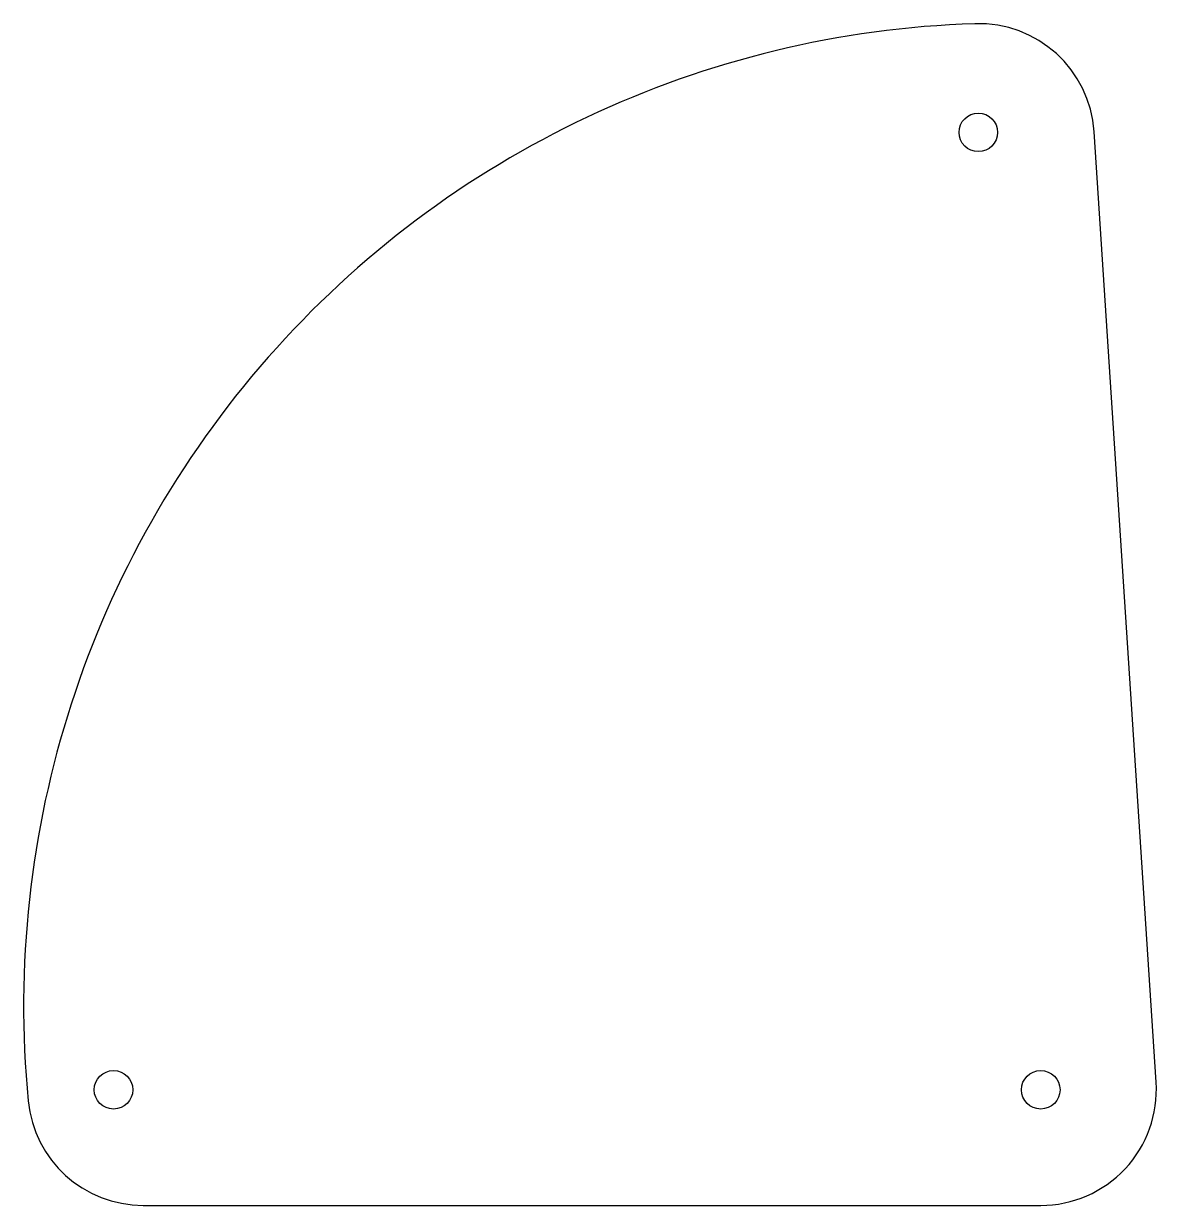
# Model space of a CAD drawing. Header units: millimetres. Extents: x -12 to 135, y -70 to 84.
import ezdxf

# ---------------------------------------------------------------- set-up
doc = ezdxf.new("R2010")
doc.units = ezdxf.units.MM

msp = doc.modelspace()

# ---------------------------------------------------------------- linework, layer by layer
at = {"color": 7, "linetype": 'Continuous', "lineweight": 25}
for p, q in [((135.27, -53.64), (127.22, 69.71)), ((3.87, -69.62), (120.3, -69.62))]:
    msp.add_line(p, q, dxfattribs=at)
for centre in [(112.2, 69.62), (0, -54.62), (120.3, -54.62)]:
    msp.add_circle(centre, 2.5, dxfattribs=at)
for centre, radius, start, end in [((115.88, -43.75), 127.54, 91.8454, 185.5441), ((112.25, 68.73), 15, 3.7317, 91.8454), ((120.3, -54.62), 15, 270, 3.7317), ((3.87, -54.62), 15, 185.5441, 270)]:
    msp.add_arc(centre, radius, start, end, dxfattribs=at)

doc.saveas('drawing.dxf')
